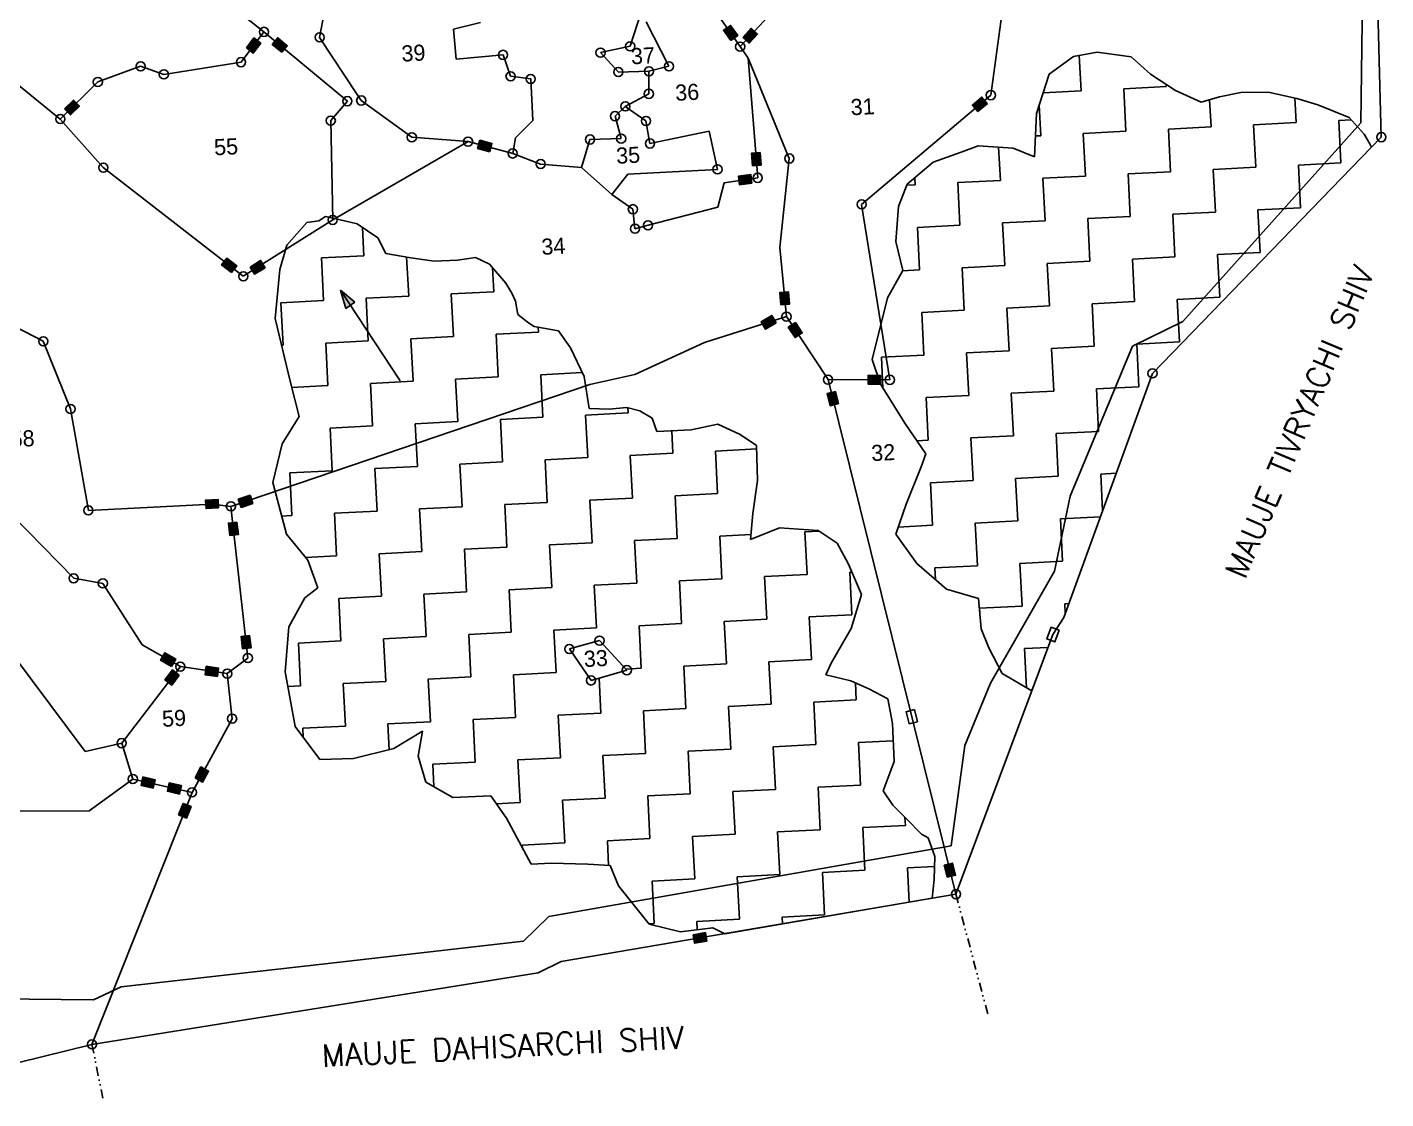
# Model space of a CAD drawing. Header units: metres. Extents: x 262590 to 264331, y 2166867 to 2168939.
# Drawn here: x 263279 to 264031, y 2166867 to 2167460 of the extents above; entities that cross this region are included whole.
import ezdxf

# ---------------------------------------------------------------- set-up
doc = ezdxf.new("R2010")
doc.units = ezdxf.units.M
doc.linetypes.add('DIVIDE', pattern=[1.25, 0.5, -0.25, 0, -0.25, 0, -0.25])
for name, color, linetype in [('POLY_HATCH', 12, 'Continuous'), ('POLY_PARCEL', 6, 'Continuous'), ('SYM_STONE', 1, 'Continuous'), ('TEXT_MAPOUT', 7, 'Continuous'), ('TEXT_PARCEL', 7, 'Continuous'), ('V_BOUND_LINE', 7, 'Continuous'), ('V_DIVIDE_LINE', 7, 'DIVIDE'), ('VILLAGE BOUNDRY', 1, 'Continuous')]:
    doc.layers.add(name, color=color, linetype=linetype)
doc.styles.get("Standard").update_dxf_attribs({"font": 'simplex.shx'})
doc.styles.add('TEXT_MAP', font='', dxfattribs={"height": 1.8})
doc.styles.get('TEXT_MAP').set_extended_font_data('Kruti Dev 050')

msp = doc.modelspace()

# ---------------------------------------------------------------- hatches: boundary and pattern name
h = msp.add_hatch(color=256)
h.paths.add_polyline_path([(263457.62, 2167305.92), (263460.16, 2167307.6), (263452.12, 2167314.24)])
h.paths.add_polyline_path([(263452.12, 2167314.24), (263455.07, 2167304.24), (263457.62, 2167305.92)])
at = {"layer": 'SYM_STONE'}
for points in [[(263668.07, 2167460.89), (263664.16, 2167458.16), (263668.11, 2167452.5), (263672.02, 2167455.23)], [(263682.99, 2167456.07), (263679.48, 2167459.31), (263674.81, 2167454.24), (263678.31, 2167451)], [(263408.04, 2167451.03), (263404.24, 2167453.92), (263400.07, 2167448.42), (263403.87, 2167445.54)], [(263417.42, 2167454.06), (263414.37, 2167450.39), (263419.68, 2167445.98), (263422.72, 2167449.65)], [(263801.92, 2167416.78), (263805, 2167413.14), (263810.27, 2167417.59), (263807.19, 2167421.23)], [(263307.63, 2167416.14), (263304.28, 2167419.53), (263299.38, 2167414.68), (263302.73, 2167411.29)], [(263529.27, 2167397.28), (263528.05, 2167392.67), (263534.72, 2167390.9), (263535.94, 2167395.52)], [(263684.38, 2167390.46), (263679.62, 2167390.09), (263680.16, 2167383.22), (263684.92, 2167383.59)], [(263672.37, 2167377.33), (263673.08, 2167372.61), (263679.9, 2167373.63), (263679.19, 2167378.34)], [(263389.24, 2167332.06), (263386.31, 2167328.29), (263391.76, 2167324.06), (263394.69, 2167327.83)], [(263410.44, 2167326.75), (263407.89, 2167330.79), (263402.06, 2167327.11), (263404.61, 2167323.08)], [(263700.03, 2167313.46), (263695.29, 2167312.99), (263695.96, 2167306.13), (263700.71, 2167306.59)], [(263684.93, 2167296.76), (263687.39, 2167292.68), (263693.3, 2167296.24), (263690.84, 2167300.32)], [(263703.78, 2167288.03), (263707.77, 2167290.66), (263703.97, 2167296.41), (263699.99, 2167293.79)], [(263744.13, 2167267.07), (263744.12, 2167262.3), (263751.01, 2167262.27), (263751.03, 2167267.04)], [(263723.1, 2167250.34), (263727.73, 2167251.49), (263726.07, 2167258.18), (263721.44, 2167257.03)], [(263377.51, 2167198.11), (263377.76, 2167193.35), (263384.64, 2167193.7), (263384.4, 2167198.46)], [(263403.62, 2167196.21), (263402.09, 2167200.73), (263395.56, 2167198.51), (263397.1, 2167194)], [(263390.88, 2167178.49), (263395.62, 2167179.02), (263394.85, 2167185.87), (263390.11, 2167185.34)], [(263401.87, 2167123.05), (263397.13, 2167122.52), (263397.9, 2167115.67), (263402.64, 2167116.2)], [(263354.96, 2167113.52), (263352.59, 2167109.39), (263358.57, 2167105.96), (263360.95, 2167110.09)], [(263354.92, 2167098.55), (263358.71, 2167095.65), (263362.9, 2167101.12), (263359.12, 2167104.02)], [(263377.88, 2167106.13), (263377.17, 2167101.42), (263383.99, 2167100.4), (263384.69, 2167105.11)], [(263348.48, 2167038.64), (263349.53, 2167043.29), (263342.8, 2167044.81), (263341.75, 2167040.15)], [(263379.12, 2167048.03), (263374.92, 2167050.31), (263371.63, 2167044.25), (263375.83, 2167041.98)], [(263357.39, 2167041.52), (263356.34, 2167036.87), (263363.07, 2167035.35), (263364.11, 2167040.01)], [(263369.46, 2167028.43), (263365.03, 2167030.19), (263362.48, 2167023.78), (263366.91, 2167022.02)], [(263790.97, 2166997.09), (263786.34, 2166995.94), (263788.01, 2166989.24), (263792.63, 2166990.39)], [(263654.94, 2166953.92), (263654.14, 2166958.63), (263647.34, 2166957.47), (263648.14, 2166952.76)]]:
    msp.add_hatch(color=256, dxfattribs=at).paths.add_polyline_path(points)

# ---------------------------------------------------------------- linework, layer by layer
for points in [[(263452.12, 2167314.24), (263485.22, 2167264.08)], [(263452.12, 2167314.24), (263460.16, 2167307.6)], [(263452.12, 2167314.24), (263455.07, 2167304.24)], [(263460.16, 2167307.6), (263455.07, 2167304.24)]]:
    msp.add_lwpolyline(points)
at = {"layer": 'POLY_HATCH'}
for p, q in [((263857.81, 2167443.68), (263844.44, 2167433.95)), ((263870.96, 2167446.16), (263857.81, 2167443.68)), ((263889.8, 2167443.51), (263870.96, 2167446.16)), ((263900.55, 2167433.82), (263889.8, 2167443.51)), ((263844.44, 2167433.95), (263837.41, 2167412.2)), ((263914.28, 2167424.88), (263900.55, 2167433.82)), ((263928.49, 2167418.38), (263914.28, 2167424.88)), ((263938.6, 2167421.31), (263928.49, 2167418.38)), ((263950.54, 2167423.73), (263938.6, 2167421.31)), ((263965.62, 2167423.9), (263950.54, 2167423.73)), ((263981.48, 2167420.49), (263965.62, 2167423.9)), ((263993.13, 2167416.87), (263981.48, 2167420.49)), ((264010.38, 2167409.92), (263993.13, 2167416.87)), ((263837.41, 2167412.2), (263836.23, 2167388.04)), ((264018.69, 2167400.71), (264010.38, 2167409.92)), ((264021.8, 2167395.31), (264018.69, 2167400.71)), ((263795.67, 2167390.78), (263780.27, 2167385.17)), ((263805.14, 2167394.28), (263795.67, 2167390.78)), ((263824.52, 2167392.86), (263805.14, 2167394.28)), ((263836.23, 2167388.04), (263824.52, 2167392.86)), ((263901.6, 2167268.21), (264022.86, 2167393.47)), ((264022.86, 2167393.47), (264021.8, 2167395.31)), ((263780.27, 2167385.17), (263765.81, 2167372.98)), ((263765.81, 2167372.98), (263761.01, 2167360.68)), ((263761.01, 2167360.68), (263759.59, 2167341.33)), ((263433.47, 2167351.84), (263440.07, 2167352.63)), ((263440.07, 2167352.63), (263443.92, 2167355.03)), ((263443.92, 2167355.03), (263448.07, 2167354.09)), ((263448.07, 2167354.09), (263461.38, 2167351.07)), ((263422.4, 2167339.13), (263433.47, 2167351.84)), ((263461.38, 2167351.07), (263472.84, 2167343.26)), ((263418.66, 2167325.68), (263422.4, 2167339.13)), ((263472.84, 2167343.26), (263477.26, 2167334.65)), ((263759.59, 2167341.33), (263763.43, 2167325.25)), ((263477.26, 2167334.65), (263491.1, 2167332.27)), ((263491.1, 2167332.27), (263504.03, 2167330.28)), ((263504.03, 2167330.28), (263516.83, 2167330.94)), ((263516.83, 2167330.94), (263526.93, 2167332.34)), ((263526.93, 2167332.34), (263534.63, 2167328.76)), ((263416.07, 2167298.6), (263418.66, 2167325.68)), ((263534.63, 2167328.76), (263543.58, 2167318.17)), ((263763.43, 2167325.25), (263754.86, 2167310.05)), ((263543.58, 2167318.17), (263546.96, 2167312.6)), ((263546.96, 2167312.6), (263548.95, 2167308.28)), ((263548.95, 2167308.28), (263550.22, 2167300.84)), ((263754.86, 2167310.05), (263746.35, 2167275.87)), ((263550.22, 2167300.84), (263556.21, 2167296.28)), ((263424.27, 2167263.89), (263416.07, 2167298.6)), ((263556.21, 2167296.28), (263559.41, 2167294.24)), ((263559.41, 2167294.24), (263572.8, 2167291.83)), ((263572.8, 2167291.83), (263579.48, 2167282.46)), ((263579.48, 2167282.46), (263586.93, 2167266.49)), ((263746.35, 2167275.87), (263751.01, 2167262.27)), ((263429.25, 2167244.27), (263424.27, 2167263.89)), ((263586.93, 2167266.49), (263589.83, 2167248.75)), ((263751.01, 2167262.27), (263751.4, 2167261.66)), ((263852.57, 2167133.01), (263901.6, 2167268.21)), ((263751.4, 2167261.66), (263764.45, 2167240.65)), ((263589.83, 2167248.75), (263600.91, 2167248.43)), ((263600.91, 2167248.43), (263610.59, 2167249.37)), ((263610.59, 2167249.37), (263617.76, 2167247.53)), ((263617.76, 2167247.53), (263624.61, 2167243.46)), ((263419.85, 2167229.2), (263429.25, 2167244.27)), ((263624.61, 2167243.46), (263626.16, 2167239.12)), ((263646.17, 2167237.06), (263661.06, 2167240.03)), ((263661.06, 2167240.03), (263673.29, 2167234.47)), ((263764.45, 2167240.65), (263776.18, 2167223.77)), ((263626.16, 2167239.12), (263627.2, 2167236.08)), ((263627.2, 2167236.08), (263646.17, 2167237.06)), ((263673.29, 2167234.47), (263682.45, 2167228.31)), ((263414.76, 2167207.74), (263419.85, 2167229.2)), ((263682.45, 2167228.31), (263683.01, 2167208.9)), ((263776.18, 2167223.77), (263773.54, 2167216.41)), ((263773.54, 2167216.41), (263765.24, 2167195.8)), ((263422.2, 2167179.18), (263414.76, 2167207.74)), ((263683.01, 2167208.9), (263680.4, 2167190.65)), ((263765.24, 2167195.8), (263759.46, 2167179.23)), ((263680.4, 2167190.65), (263679.15, 2167176.23)), ((263433.99, 2167164.76), (263422.2, 2167179.18)), ((263679.15, 2167176.23), (263695.18, 2167182.8)), ((263695.18, 2167182.8), (263716.5, 2167181.24)), ((263716.5, 2167181.24), (263727.03, 2167174.27)), ((263759.46, 2167179.23), (263771.15, 2167162.96)), ((263727.03, 2167174.27), (263733.38, 2167162.66)), ((263439.64, 2167149.59), (263433.99, 2167164.76)), ((263733.38, 2167162.66), (263740.43, 2167145.79)), ((263771.15, 2167162.96), (263787.57, 2167148.74)), ((263432.41, 2167143.92), (263439.64, 2167149.59)), ((263423.49, 2167127.99), (263432.41, 2167143.92)), ((263740.43, 2167145.79), (263734.77, 2167126.95)), ((263787.57, 2167148.74), (263805.33, 2167143.62)), ((263805.33, 2167143.62), (263806.79, 2167126.82)), ((263421.46, 2167102.93), (263423.49, 2167127.99)), ((263734.77, 2167126.95), (263723.8, 2167107.83)), ((263806.79, 2167126.82), (263810.96, 2167116.19)), ((263846.46, 2167123.64), (263852.57, 2167133.01)), ((263595.5, 2167120.3), (263578.83, 2167115.66)), ((263610.62, 2167103.9), (263595.5, 2167120.3)), ((263834.8, 2167092.41), (263846.46, 2167123.64)), ((263578.83, 2167115.66), (263590.8, 2167098.23)), ((263810.96, 2167116.19), (263818.31, 2167102.11)), ((263590.8, 2167098.23), (263610.62, 2167103.9)), ((263723.8, 2167107.83), (263720.82, 2167101.27)), ((263426.99, 2167072.73), (263421.46, 2167102.93)), ((263720.82, 2167101.27), (263734.7, 2167098)), ((263734.7, 2167098), (263744.66, 2167093.66)), ((263818.31, 2167102.11), (263834.8, 2167092.41)), ((263744.66, 2167093.66), (263755.12, 2167088.01)), ((263755.12, 2167088.01), (263757.59, 2167074.44)), ((263757.59, 2167074.44), (263758.67, 2167053.28)), ((263440.76, 2167054.43), (263426.99, 2167072.73)), ((263497.46, 2167070.15), (263481.59, 2167060.5)), ((263495.07, 2167056.34), (263497.46, 2167070.15)), ((263481.59, 2167060.5), (263459.31, 2167054.94)), ((263459.31, 2167054.94), (263440.76, 2167054.43)), ((263499.35, 2167041.97), (263495.07, 2167056.34)), ((263758.67, 2167053.28), (263752.43, 2167037.06)), ((263514.38, 2167033.47), (263499.35, 2167041.97)), ((263752.43, 2167037.06), (263757.92, 2167029.17)), ((263535.35, 2167034.32), (263514.38, 2167033.47)), ((263543.95, 2167021.95), (263535.35, 2167034.32)), ((263757.92, 2167029.17), (263765.38, 2167021.6)), ((263557.64, 2166996.58), (263543.95, 2167021.95)), ((263765.38, 2167021.6), (263773.78, 2167013.19)), ((263773.78, 2167013.19), (263777.42, 2167011.17)), ((263777.42, 2167011.17), (263781.05, 2167000.75)), ((263781.05, 2167000.75), (263780.82, 2166987.93)), ((263568.67, 2166997.15), (263557.64, 2166996.58)), ((263589.06, 2166996.43), (263568.67, 2166997.15)), ((263601.48, 2166995.74), (263589.06, 2166996.43)), ((263606.04, 2166984.49), (263601.48, 2166995.74)), ((263623.05, 2166963.27), (263606.04, 2166984.49)), ((263780.82, 2166987.93), (263779.59, 2166977.62)), ((263664.8, 2166958.03), (263779.59, 2166977.62)), ((263640.3, 2166959.07), (263623.05, 2166963.27)), ((263658.32, 2166961.32), (263640.3, 2166959.07)), ((263664.8, 2166958.03), (263658.32, 2166961.32))]:
    msp.add_line(p, q, dxfattribs=at)
at = {"layer": 'POLY_HATCH', "linetype": 'Continuous'}
for p, q in [((263862.08, 2167424.6), (263861.07, 2167444.29)), ((263909.21, 2167427.02), (263909.15, 2167428.22)), ((263841.06, 2167423.52), (263862.08, 2167424.6)), ((263885.65, 2167425.81), (263909.21, 2167427.02)), ((263886.85, 2167402.25), (263885.65, 2167425.81)), ((263933.98, 2167404.66), (263933.21, 2167419.75)), ((263981.11, 2167407.08), (263980.41, 2167420.72)), ((263839.72, 2167399.83), (263838.86, 2167416.7)), ((263957.55, 2167405.87), (263981.11, 2167407.08)), ((263958.76, 2167382.31), (263957.55, 2167405.87)), ((264004.68, 2167408.29), (264011.54, 2167408.64)), ((264005.88, 2167384.72), (264004.68, 2167408.29)), ((263836.8, 2167399.68), (263839.72, 2167399.83)), ((263863.29, 2167401.04), (263886.85, 2167402.25)), ((263864.5, 2167377.47), (263863.29, 2167401.04)), ((263910.42, 2167403.45), (263933.98, 2167404.66)), ((263911.63, 2167379.89), (263910.42, 2167403.45)), ((263817.37, 2167375.06), (263816.43, 2167393.45)), ((263935.19, 2167381.1), (263958.76, 2167382.31)), ((263982.32, 2167383.52), (264005.88, 2167384.72)), ((263983.53, 2167359.95), (263982.32, 2167383.52)), ((263770.24, 2167372.64), (263770.04, 2167376.55)), ((263793.8, 2167373.85), (263817.37, 2167375.06)), ((263840.93, 2167376.26), (263864.5, 2167377.47)), ((263842.14, 2167352.7), (263840.93, 2167376.26)), ((263888.06, 2167378.68), (263911.63, 2167379.89)), ((263889.27, 2167355.12), (263888.06, 2167378.68)), ((263936.4, 2167357.53), (263935.19, 2167381.1)), ((263765.58, 2167372.4), (263770.24, 2167372.64)), ((263795.01, 2167350.28), (263793.8, 2167373.85)), ((263959.96, 2167358.74), (263983.53, 2167359.95)), ((263818.58, 2167351.49), (263842.14, 2167352.7)), ((263865.71, 2167353.91), (263889.27, 2167355.12)), ((263866.91, 2167330.34), (263865.71, 2167353.91)), ((263912.84, 2167356.33), (263936.4, 2167357.53)), ((263914.04, 2167332.76), (263912.84, 2167356.33)), ((263961.17, 2167335.18), (263959.96, 2167358.74)), ((263465.11, 2167333.37), (263464.31, 2167349.07)), ((263771.45, 2167349.07), (263795.01, 2167350.28)), ((263772.66, 2167325.51), (263771.45, 2167349.07)), ((263819.79, 2167327.93), (263818.58, 2167351.49)), ((263441.55, 2167332.16), (263465.11, 2167333.37)), ((263442.76, 2167308.59), (263441.55, 2167332.16)), ((263489.88, 2167311.01), (263488.77, 2167332.67)), ((263843.35, 2167329.14), (263866.91, 2167330.34)), ((263890.48, 2167331.55), (263914.04, 2167332.76)), ((263891.69, 2167307.99), (263890.48, 2167331.55)), ((263937.61, 2167333.97), (263961.17, 2167335.18)), ((263938.82, 2167310.41), (263937.61, 2167333.97)), ((263537.01, 2167313.43), (263536.33, 2167326.75)), ((263763.3, 2167325.03), (263772.66, 2167325.51)), ((263796.22, 2167326.72), (263819.79, 2167327.93)), ((263797.43, 2167303.15), (263796.22, 2167326.72)), ((263844.56, 2167305.57), (263843.35, 2167329.14)), ((263419.19, 2167307.38), (263442.76, 2167308.59)), ((263420.4, 2167283.82), (263419.19, 2167307.38)), ((263466.32, 2167309.8), (263489.88, 2167311.01)), ((263467.53, 2167286.24), (263466.32, 2167309.8)), ((263513.45, 2167312.22), (263537.01, 2167313.43)), ((263514.66, 2167288.65), (263513.45, 2167312.22)), ((263868.12, 2167306.78), (263891.69, 2167307.99)), ((263915.25, 2167309.2), (263938.82, 2167310.41)), ((263916.46, 2167285.63), (263915.25, 2167309.2)), ((263773.87, 2167301.95), (263797.43, 2167303.15)), ((263775.07, 2167278.38), (263773.87, 2167301.95)), ((263820.99, 2167304.36), (263844.56, 2167305.57)), ((263822.2, 2167280.8), (263820.99, 2167304.36)), ((263869.33, 2167283.22), (263868.12, 2167306.78)), ((263561.79, 2167291.07), (263561.64, 2167293.84)), ((263443.96, 2167285.03), (263467.53, 2167286.24)), ((263445.17, 2167261.46), (263443.96, 2167285.03)), ((263491.09, 2167287.44), (263514.66, 2167288.65)), ((263492.3, 2167263.88), (263491.09, 2167287.44)), ((263538.22, 2167289.86), (263561.79, 2167291.07)), ((263539.43, 2167266.3), (263538.22, 2167289.86)), ((263892.9, 2167284.42), (263916.46, 2167285.63)), ((263894.1, 2167260.86), (263892.9, 2167284.42)), ((263419.57, 2167283.78), (263420.4, 2167283.82)), ((263751.51, 2167277.17), (263775.07, 2167278.38)), ((263752.39, 2167260.06), (263751.51, 2167277.17)), ((263798.64, 2167279.59), (263822.2, 2167280.8)), ((263799.85, 2167256.03), (263798.64, 2167279.59)), ((263845.77, 2167282.01), (263869.33, 2167283.22)), ((263846.98, 2167258.44), (263845.77, 2167282.01)), ((263468.74, 2167262.67), (263492.3, 2167263.88)), ((263469.95, 2167239.11), (263468.74, 2167262.67)), ((263515.87, 2167265.09), (263539.43, 2167266.3)), ((263517.07, 2167241.52), (263515.87, 2167265.09)), ((263562.99, 2167267.51), (263585.91, 2167268.68)), ((263564.2, 2167243.94), (263562.99, 2167267.51)), ((263425.14, 2167260.44), (263445.17, 2167261.46)), ((263776.28, 2167254.82), (263799.85, 2167256.03)), ((263777.49, 2167231.25), (263776.28, 2167254.82)), ((263823.41, 2167257.23), (263846.98, 2167258.44)), ((263824.62, 2167233.67), (263823.41, 2167257.23)), ((263870.54, 2167259.65), (263894.1, 2167260.86)), ((263871.75, 2167236.09), (263870.54, 2167259.65)), ((263611.33, 2167246.36), (263611.18, 2167249.22)), ((263493.51, 2167240.32), (263517.07, 2167241.52)), ((263494.72, 2167216.75), (263493.51, 2167240.32)), ((263540.64, 2167242.73), (263564.2, 2167243.94)), ((263541.85, 2167219.17), (263540.64, 2167242.73)), ((263587.77, 2167245.15), (263611.33, 2167246.36)), ((263588.98, 2167221.59), (263587.77, 2167245.15)), ((263446.38, 2167237.9), (263469.95, 2167239.11)), ((263447.59, 2167214.33), (263446.38, 2167237.9)), ((263636.1, 2167224), (263635.46, 2167236.51)), ((263801.06, 2167232.46), (263824.62, 2167233.67)), ((263802.26, 2167208.9), (263801.06, 2167232.46)), ((263848.18, 2167234.88), (263871.75, 2167236.09)), ((263849.39, 2167211.31), (263848.18, 2167234.88)), ((263659.67, 2167225.21), (263682.51, 2167226.38)), ((263660.88, 2167201.65), (263659.67, 2167225.21)), ((263771.2, 2167230.93), (263777.49, 2167231.25)), ((263471.15, 2167215.54), (263494.72, 2167216.75)), ((263518.28, 2167217.96), (263541.85, 2167219.17)), ((263519.49, 2167194.4), (263518.28, 2167217.96)), ((263565.41, 2167220.38), (263588.98, 2167221.59)), ((263566.62, 2167196.81), (263565.41, 2167220.38)), ((263612.54, 2167222.79), (263636.1, 2167224)), ((263613.75, 2167199.23), (263612.54, 2167222.79)), ((263424.02, 2167213.13), (263447.59, 2167214.33)), ((263425.23, 2167189.56), (263424.02, 2167213.13)), ((263472.36, 2167191.98), (263471.15, 2167215.54)), ((263825.83, 2167210.11), (263849.39, 2167211.31)), ((263827.04, 2167186.54), (263825.83, 2167210.11)), ((263872.96, 2167212.52), (263881.56, 2167212.96)), ((263874, 2167192.11), (263872.96, 2167212.52)), ((263778.7, 2167207.69), (263802.26, 2167208.9)), ((263779.91, 2167184.12), (263778.7, 2167207.69)), ((263495.93, 2167193.19), (263519.49, 2167194.4)), ((263543.06, 2167195.6), (263566.62, 2167196.81)), ((263544.26, 2167172.04), (263543.06, 2167195.6)), ((263590.18, 2167198.02), (263613.75, 2167199.23)), ((263591.39, 2167174.46), (263590.18, 2167198.02)), ((263637.31, 2167200.44), (263660.88, 2167201.65)), ((263638.52, 2167176.87), (263637.31, 2167200.44)), ((263419.57, 2167189.27), (263425.23, 2167189.56)), ((263448.8, 2167190.77), (263472.36, 2167191.98)), ((263450.01, 2167167.21), (263448.8, 2167190.77)), ((263497.13, 2167169.62), (263495.93, 2167193.19)), ((263850.6, 2167187.75), (263872.83, 2167188.89)), ((263851.81, 2167164.18), (263850.6, 2167187.75)), ((263709.21, 2167180.5), (263717.01, 2167180.9)), ((263710.42, 2167156.93), (263709.21, 2167180.5)), ((263760.82, 2167183.15), (263779.91, 2167184.12)), ((263803.47, 2167185.33), (263827.04, 2167186.54)), ((263804.68, 2167161.77), (263803.47, 2167185.33)), ((263520.7, 2167170.83), (263544.26, 2167172.04)), ((263567.83, 2167173.25), (263591.39, 2167174.46)), ((263569.04, 2167149.68), (263567.83, 2167173.25)), ((263614.96, 2167175.67), (263638.52, 2167176.87)), ((263616.17, 2167152.1), (263614.96, 2167175.67)), ((263662.09, 2167178.08), (263679.39, 2167178.97)), ((263663.29, 2167154.52), (263662.09, 2167178.08)), ((263432.72, 2167166.32), (263450.01, 2167167.21)), ((263473.57, 2167168.41), (263497.13, 2167169.62)), ((263474.78, 2167144.85), (263473.57, 2167168.41)), ((263521.91, 2167147.27), (263520.7, 2167170.83)), ((263828.24, 2167162.98), (263851.81, 2167164.18)), ((263686.86, 2167155.73), (263710.42, 2167156.93)), ((263733.99, 2167158.14), (263735.24, 2167158.21)), ((263735.2, 2167134.58), (263733.99, 2167158.14)), ((263781.12, 2167160.56), (263804.68, 2167161.77)), ((263781.45, 2167154.03), (263781.12, 2167160.56)), ((263829.45, 2167139.41), (263828.24, 2167162.98)), ((263545.47, 2167148.48), (263569.04, 2167149.68)), ((263592.6, 2167150.89), (263616.17, 2167152.1)), ((263593.81, 2167127.33), (263592.6, 2167150.89)), ((263639.73, 2167153.31), (263663.29, 2167154.52)), ((263640.94, 2167129.74), (263639.73, 2167153.31)), ((263688.07, 2167132.16), (263686.86, 2167155.73)), ((263451.21, 2167143.64), (263474.78, 2167144.85)), ((263452.42, 2167120.08), (263451.21, 2167143.64)), ((263498.34, 2167146.06), (263521.91, 2167147.27)), ((263499.55, 2167122.49), (263498.34, 2167146.06)), ((263546.68, 2167124.91), (263545.47, 2167148.48)), ((263711.63, 2167133.37), (263735.2, 2167134.58)), ((263805.89, 2167138.2), (263829.45, 2167139.41)), ((263806.02, 2167135.66), (263805.89, 2167138.2)), ((263853.02, 2167140.62), (263855.38, 2167140.74)), ((263853.3, 2167135.03), (263853.02, 2167140.62)), ((263570.24, 2167126.12), (263593.81, 2167127.33)), ((263617.37, 2167128.54), (263640.94, 2167129.74)), ((263618.58, 2167104.97), (263617.37, 2167128.54)), ((263664.5, 2167130.95), (263688.07, 2167132.16)), ((263665.71, 2167107.39), (263664.5, 2167130.95)), ((263712.84, 2167109.81), (263711.63, 2167133.37)), ((263428.86, 2167118.87), (263452.42, 2167120.08)), ((263475.99, 2167121.29), (263499.55, 2167122.49)), ((263477.2, 2167097.72), (263475.99, 2167121.29)), ((263523.12, 2167123.7), (263546.68, 2167124.91)), ((263524.32, 2167100.14), (263523.12, 2167123.7)), ((263571.45, 2167102.56), (263570.24, 2167126.12)), ((263430.07, 2167095.3), (263428.86, 2167118.87)), ((263830.66, 2167115.85), (263843.8, 2167116.52)), ((263831.77, 2167094.19), (263830.66, 2167115.85)), ((263610.04, 2167104.53), (263618.58, 2167104.97)), ((263642.15, 2167106.18), (263665.71, 2167107.39)), ((263643.35, 2167082.62), (263642.15, 2167106.18)), ((263689.28, 2167108.6), (263712.84, 2167109.81)), ((263690.48, 2167085.03), (263689.28, 2167108.6)), ((263453.63, 2167096.51), (263477.2, 2167097.72)), ((263454.84, 2167072.95), (263453.63, 2167096.51)), ((263500.76, 2167098.93), (263524.32, 2167100.14)), ((263501.97, 2167075.37), (263500.76, 2167098.93)), ((263547.89, 2167101.35), (263571.45, 2167102.56)), ((263549.1, 2167077.78), (263547.89, 2167101.35)), ((263596.23, 2167080.2), (263595.24, 2167099.5)), ((263737.61, 2167087.45), (263737.13, 2167096.95)), ((263422.92, 2167094.94), (263430.07, 2167095.3)), ((263619.79, 2167081.41), (263643.35, 2167082.62)), ((263621, 2167057.84), (263619.79, 2167081.41)), ((263666.92, 2167083.82), (263690.48, 2167085.03)), ((263668.13, 2167060.26), (263666.92, 2167083.82)), ((263714.05, 2167086.24), (263737.61, 2167087.45)), ((263715.26, 2167062.68), (263714.05, 2167086.24)), ((263478.4, 2167074.16), (263501.97, 2167075.37)), ((263479.14, 2167059.89), (263478.4, 2167074.16)), ((263525.53, 2167076.57), (263549.1, 2167077.78)), ((263526.74, 2167053.01), (263525.53, 2167076.57)), ((263572.66, 2167078.99), (263596.23, 2167080.2)), ((263573.87, 2167055.43), (263572.66, 2167078.99)), ((263431.28, 2167071.74), (263454.84, 2167072.95)), ((263431.53, 2167066.69), (263431.28, 2167071.74)), ((263644.56, 2167059.05), (263668.13, 2167060.26)), ((263645.77, 2167035.49), (263644.56, 2167059.05)), ((263691.69, 2167061.47), (263715.26, 2167062.68)), ((263692.9, 2167037.9), (263691.69, 2167061.47)), ((263738.82, 2167063.89), (263758.08, 2167064.87)), ((263740.03, 2167040.32), (263738.82, 2167063.89)), ((263503.18, 2167051.8), (263526.74, 2167053.01)), ((263503.81, 2167039.45), (263503.18, 2167051.8)), ((263550.31, 2167054.22), (263573.87, 2167055.43)), ((263551.51, 2167030.65), (263550.31, 2167054.22)), ((263597.43, 2167056.63), (263621, 2167057.84)), ((263598.64, 2167033.07), (263597.43, 2167056.63)), ((263669.34, 2167036.7), (263692.9, 2167037.9)), ((263670.54, 2167013.13), (263669.34, 2167036.7)), ((263716.46, 2167039.11), (263740.03, 2167040.32)), ((263717.67, 2167015.55), (263716.46, 2167039.11)), ((263538.37, 2167029.98), (263551.51, 2167030.65)), ((263575.08, 2167031.86), (263598.64, 2167033.07)), ((263576.29, 2167008.3), (263575.08, 2167031.86)), ((263622.21, 2167034.28), (263645.77, 2167035.49)), ((263623.42, 2167010.71), (263622.21, 2167034.28)), ((263764.8, 2167017.96), (263764.57, 2167022.42)), ((263694.11, 2167014.34), (263717.67, 2167015.55)), ((263695.32, 2166990.78), (263694.11, 2167014.34)), ((263741.24, 2167016.76), (263764.8, 2167017.96)), ((263742.45, 2166993.19), (263741.24, 2167016.76)), ((263552.72, 2167007.09), (263576.29, 2167008.3)), ((263552.8, 2167005.55), (263552.72, 2167007.09)), ((263599.85, 2167009.51), (263623.42, 2167010.71)), ((263600.55, 2166995.79), (263599.85, 2167009.51)), ((263646.98, 2167011.92), (263670.54, 2167013.13)), ((263648.19, 2166988.36), (263646.98, 2167011.92)), ((263718.88, 2166991.98), (263742.45, 2166993.19)), ((263720.09, 2166968.42), (263718.88, 2166991.98)), ((263766.01, 2166994.4), (263780.95, 2166995.17)), ((263766.98, 2166975.47), (263766.01, 2166994.4)), ((263624.62, 2166987.15), (263648.19, 2166988.36)), ((263625.83, 2166963.59), (263624.62, 2166987.15)), ((263671.75, 2166989.57), (263695.32, 2166990.78)), ((263672.96, 2166966), (263671.75, 2166989.57)), ((263622.92, 2166963.44), (263625.83, 2166963.59)), ((263649.4, 2166964.79), (263672.96, 2166966)), ((263649.63, 2166960.24), (263649.4, 2166964.79)), ((263696.53, 2166967.21), (263720.09, 2166968.42)), ((263696.72, 2166963.48), (263696.53, 2166967.21))]:
    msp.add_line(p, q, dxfattribs=at)
at = {"layer": 'POLY_PARCEL'}
for p, q in [((263372.64, 2167486.63), (263409.79, 2167457.29)), ((263673.36, 2167449.15), (263647.93, 2167485.58)), ((263444.2, 2167473.35), (263440.59, 2167454.24)), ((263812.09, 2167422.25), (263819.33, 2167475.15)), ((263612.47, 2167449.32), (263618.52, 2167468.24)), ((263673.36, 2167449.15), (263688.96, 2167466.08)), ((263529.64, 2167462.53), (263514.72, 2167458.74)), ((263514.72, 2167458.74), (263516.08, 2167442.21)), ((263621.26, 2167462.92), (263633.95, 2167438.24)), ((263397.08, 2167440.54), (263409.79, 2167457.29)), ((263409.79, 2167457.29), (263455.97, 2167418.95)), ((263440.59, 2167454.24), (263461.46, 2167422.57)), ((263297.07, 2167409.04), (263255.7, 2167442.58)), ((263516.08, 2167442.21), (263542.14, 2167444.56)), ((263542.14, 2167444.56), (263546.28, 2167432.7)), ((263596.06, 2167445.8), (263612.47, 2167449.32)), ((263605.97, 2167435.05), (263596.06, 2167445.8)), ((263677.88, 2167442.67), (263673.36, 2167449.15)), ((263677.88, 2167442.67), (263700.54, 2167387.2)), ((263683.08, 2167376.51), (263677.88, 2167442.67)), ((263317.84, 2167429.6), (263341.51, 2167438.26)), ((263341.51, 2167438.26), (263354.37, 2167433.76)), ((263354.37, 2167433.76), (263397.08, 2167440.54)), ((263622.89, 2167435.49), (263605.97, 2167435.05)), ((263622.8, 2167423.01), (263622.89, 2167435.49)), ((263633.95, 2167438.24), (263622.89, 2167435.49)), ((263297.07, 2167409.04), (263317.84, 2167429.6)), ((263546.28, 2167432.7), (263557.43, 2167431.26)), ((263557.43, 2167431.26), (263558.62, 2167408.18)), ((263461.46, 2167422.57), (263463.62, 2167419.3)), ((263609.76, 2167416.05), (263622.8, 2167423.01)), ((263740.56, 2167361.8), (263812.09, 2167422.25)), ((263455.97, 2167418.95), (263446.76, 2167408.16)), ((263463.62, 2167419.3), (263491.65, 2167398.94)), ((263604.13, 2167410.64), (263609.76, 2167416.05)), ((263609.76, 2167416.05), (263621.21, 2167407.97)), ((263320.84, 2167382.16), (263297.07, 2167409.04)), ((263446.76, 2167408.16), (263447.86, 2167353.17)), ((263558.62, 2167408.18), (263549.03, 2167398.63)), ((263607.52, 2167398.22), (263604.13, 2167410.64)), ((263621.21, 2167407.97), (263623.43, 2167395.49)), ((263491.65, 2167398.94), (263522.78, 2167396.53)), ((263549.03, 2167398.63), (263547.46, 2167390)), ((263585.49, 2167382.13), (263590.2, 2167397.72)), ((263590.2, 2167397.72), (263607.52, 2167398.22)), ((263623.43, 2167395.49), (263656.19, 2167402.29)), ((263656.19, 2167402.29), (263660.81, 2167381.18)), ((263522.78, 2167396.53), (263447.86, 2167353.17)), ((263547.46, 2167390), (263522.78, 2167396.53)), ((263547.46, 2167390), (263562.92, 2167384.12)), ((263398.36, 2167321.96), (263320.84, 2167382.16)), ((263562.92, 2167384.12), (263585.49, 2167382.13)), ((263700.54, 2167387.2), (263695.24, 2167337.9)), ((263602.41, 2167367.25), (263585.49, 2167382.13)), ((263611.1, 2167378.49), (263602.41, 2167367.25)), ((263660.81, 2167381.18), (263611.1, 2167378.49)), ((263664.52, 2167373.75), (263683.08, 2167376.51)), ((263602.41, 2167367.25), (263613.99, 2167359.11)), ((263660.99, 2167360.31), (263664.52, 2167373.75)), ((263622.37, 2167350.21), (263660.99, 2167360.31)), ((263756.2, 2167264.64), (263740.56, 2167361.8)), ((263447.86, 2167353.17), (263398.36, 2167321.96)), ((263613.99, 2167359.11), (263615.15, 2167348.32)), ((263615.15, 2167348.32), (263622.37, 2167350.21)), ((263695.24, 2167337.9), (263699, 2167299.63)), ((263258.17, 2167301.32), (263287.64, 2167285.98)), ((263653.57, 2167285.25), (263699, 2167299.63)), ((263699, 2167299.63), (263721.98, 2167264.76)), ((263287.64, 2167285.98), (263302.71, 2167248.56)), ((263615.13, 2167267.56), (263653.57, 2167285.25)), ((263391.48, 2167194.61), (263590.23, 2167262.09)), ((263590.23, 2167262.09), (263615.13, 2167267.56)), ((263721.98, 2167264.76), (263792.79, 2166979.88)), ((263721.98, 2167264.76), (263756.2, 2167264.64)), ((263302.71, 2167248.56), (263312.58, 2167192.39)), ((263304.47, 2167154.76), (263242.44, 2167218.18)), ((263310.77, 2167058.84), (263199.18, 2167208.25)), ((263312.58, 2167192.39), (263381.08, 2167195.91)), ((263381.08, 2167195.91), (263391.48, 2167194.61)), ((263400.86, 2167110.63), (263391.48, 2167194.61)), ((263320.58, 2167151.94), (263304.47, 2167154.76)), ((263342.39, 2167117.99), (263320.58, 2167151.94)), ((263595.5, 2167120.3), (263578.83, 2167115.66)), ((263610.62, 2167103.9), (263595.5, 2167120.3)), ((263363.53, 2167105.86), (263342.39, 2167117.99)), ((263578.83, 2167115.66), (263590.8, 2167098.23)), ((263331.05, 2167063.5), (263363.53, 2167105.86)), ((263363.53, 2167105.86), (263389.45, 2167101.99)), ((263389.45, 2167101.99), (263400.86, 2167110.63)), ((263590.8, 2167098.23), (263610.62, 2167103.9)), ((263392.15, 2167077.03), (263389.45, 2167101.99)), ((263370, 2167036.24), (263392.15, 2167077.03)), ((263331.05, 2167063.5), (263310.77, 2167058.84)), ((263337.2, 2167043.63), (263331.05, 2167063.5)), ((263313.07, 2167026.01), (263337.2, 2167043.63)), ((263370, 2167036.24), (263314.6, 2166896.71)), ((263337.2, 2167043.63), (263370, 2167036.24)), ((263270.71, 2167025.82), (263313.07, 2167026.01))]:
    msp.add_line(p, q, dxfattribs=at)
at = {"layer": 'SYM_STONE'}
for points in [[(263668.11, 2167452.5), (263664.16, 2167458.16), (263668.07, 2167460.89), (263672.02, 2167455.23)], [(263674.81, 2167454.24), (263679.48, 2167459.31), (263682.99, 2167456.07), (263678.31, 2167451)], [(263400.07, 2167448.42), (263404.24, 2167453.92), (263408.04, 2167451.03), (263403.87, 2167445.54)], [(263419.68, 2167445.98), (263414.37, 2167450.39), (263417.42, 2167454.06), (263422.72, 2167449.65)], [(263810.27, 2167417.59), (263805, 2167413.14), (263801.92, 2167416.78), (263807.19, 2167421.23)], [(263299.38, 2167414.68), (263304.28, 2167419.53), (263307.63, 2167416.14), (263302.73, 2167411.29)], [(263534.72, 2167390.9), (263528.05, 2167392.67), (263529.27, 2167397.28), (263535.94, 2167395.52)], [(263680.16, 2167383.22), (263679.62, 2167390.09), (263684.38, 2167390.46), (263684.92, 2167383.59)], [(263679.9, 2167373.63), (263673.08, 2167372.61), (263672.37, 2167377.33), (263679.19, 2167378.34)], [(263391.76, 2167324.06), (263386.31, 2167328.29), (263389.24, 2167332.06), (263394.69, 2167327.83)], [(263402.06, 2167327.11), (263407.89, 2167330.79), (263410.44, 2167326.75), (263404.61, 2167323.08)], [(263695.96, 2167306.13), (263695.29, 2167312.99), (263700.03, 2167313.46), (263700.71, 2167306.59)], [(263693.3, 2167296.24), (263687.39, 2167292.68), (263684.93, 2167296.76), (263690.84, 2167300.32)], [(263703.97, 2167296.41), (263707.77, 2167290.66), (263703.78, 2167288.03), (263699.99, 2167293.79)], [(263751.01, 2167262.27), (263744.12, 2167262.3), (263744.13, 2167267.07), (263751.03, 2167267.04)], [(263726.07, 2167258.18), (263727.73, 2167251.49), (263723.1, 2167250.34), (263721.44, 2167257.03)], [(263384.64, 2167193.7), (263377.76, 2167193.35), (263377.51, 2167198.11), (263384.4, 2167198.46)], [(263395.56, 2167198.51), (263402.09, 2167200.73), (263403.62, 2167196.21), (263397.1, 2167194)], [(263394.85, 2167185.87), (263395.62, 2167179.02), (263390.88, 2167178.49), (263390.11, 2167185.34)], [(263849.9, 2167126.03), (263847.49, 2167119.57), (263843.02, 2167121.24), (263845.43, 2167127.7)], [(263397.9, 2167115.67), (263397.13, 2167122.52), (263401.87, 2167123.05), (263402.64, 2167116.2)], [(263358.57, 2167105.96), (263352.59, 2167109.39), (263354.96, 2167113.52), (263360.95, 2167110.09)], [(263362.9, 2167101.12), (263358.71, 2167095.65), (263354.92, 2167098.55), (263359.12, 2167104.02)], [(263383.99, 2167100.4), (263377.17, 2167101.42), (263377.88, 2167106.13), (263384.69, 2167105.11)], [(263769.84, 2167082.08), (263771.51, 2167075.38), (263766.88, 2167074.23), (263765.22, 2167080.93)], [(263342.8, 2167044.81), (263349.53, 2167043.29), (263348.48, 2167038.64), (263341.75, 2167040.15)], [(263371.63, 2167044.25), (263374.92, 2167050.31), (263379.12, 2167048.03), (263375.83, 2167041.98)], [(263363.07, 2167035.35), (263356.34, 2167036.87), (263357.39, 2167041.52), (263364.11, 2167040.01)], [(263362.48, 2167023.78), (263365.03, 2167030.19), (263369.46, 2167028.43), (263366.91, 2167022.02)], [(263788.01, 2166989.24), (263786.34, 2166995.94), (263790.97, 2166997.09), (263792.63, 2166990.39)], [(263647.34, 2166957.47), (263654.14, 2166958.63), (263654.94, 2166953.92), (263648.14, 2166952.76)]]:
    msp.add_lwpolyline(points, close=True, dxfattribs=at)
for centre in [(263409.79, 2167457.29), (263440.59, 2167454.24), (263612.47, 2167449.32), (263673.36, 2167449.15), (263397.08, 2167440.54), (263542.14, 2167444.56), (263596.06, 2167445.8), (263341.51, 2167438.26), (263354.37, 2167433.76), (263546.28, 2167432.7), (263605.97, 2167435.05), (263622.89, 2167435.49), (263633.95, 2167438.24), (263317.84, 2167429.6), (263557.43, 2167431.26), (263455.97, 2167418.95), (263463.62, 2167419.3), (263622.8, 2167423.01), (263812.09, 2167422.25), (263604.13, 2167410.64), (263609.76, 2167416.05), (263297.07, 2167409.04), (263446.76, 2167408.16), (263621.21, 2167407.97), (263491.65, 2167398.94), (263522.78, 2167396.53), (263590.2, 2167397.72), (263607.52, 2167398.22), (263623.43, 2167395.49), (264028.2, 2167398.99), (263547.46, 2167390), (263700.54, 2167387.2), (263320.84, 2167382.16), (263562.92, 2167384.12), (263660.81, 2167381.18), (263683.08, 2167376.51), (263613.99, 2167359.11), (263740.56, 2167361.8), (263447.86, 2167353.17), (263622.37, 2167350.21), (263615.15, 2167348.32), (263398.36, 2167321.96), (263699, 2167299.63), (263287.64, 2167285.98), (263901.6, 2167268.21), (263721.98, 2167264.76), (263756.2, 2167264.64), (263302.71, 2167248.56), (263312.58, 2167192.39), (263391.48, 2167194.61), (263304.47, 2167154.76), (263320.58, 2167151.94), (263595.5, 2167120.3), (263400.86, 2167110.63), (263578.83, 2167115.66), (263363.53, 2167105.86), (263389.45, 2167101.99), (263610.62, 2167103.9), (263590.8, 2167098.23), (263392.15, 2167077.03), (263331.05, 2167063.5), (263337.2, 2167043.63), (263370, 2167036.24), (263792.79, 2166979.88), (263314.6, 2166896.71)]:
    msp.add_circle(centre, 2.53, dxfattribs=at)
at = {"layer": 'V_BOUND_LINE'}
for p, q in [((264025.87, 2167489.07), (264028.2, 2167398.99)), ((264028.2, 2167398.99), (263901.6, 2167268.21)), ((263901.6, 2167268.21), (263852.57, 2167133.01)), ((263852.57, 2167133.01), (263846.46, 2167123.64)), ((263846.46, 2167123.64), (263792.79, 2166979.88)), ((263792.79, 2166979.88), (263574.25, 2166942.57)), ((263574.25, 2166942.57), (263561.62, 2166936.38)), ((263561.62, 2166936.38), (263314.6, 2166896.71)), ((263314.6, 2166896.71), (263273.45, 2166886.48))]:
    msp.add_line(p, q, dxfattribs=at)
at = {"layer": 'V_DIVIDE_LINE', "ltscale": 10}
for p, q in [((263792.79, 2166979.88), (263810.43, 2166913.4)), ((263314.6, 2166896.71), (263320.67, 2166866.59))]:
    msp.add_line(p, q, dxfattribs=at)
at = {"layer": 'VILLAGE BOUNDRY'}
for p, q in [((264016.96, 2167406.88), (264018.08, 2167504.12)), ((263918.44, 2167296.92), (264016.96, 2167406.88)), ((263890.53, 2167283.33), (263918.44, 2167296.92)), ((263856.07, 2167200.32), (263890.53, 2167283.33)), ((263847.39, 2167158.82), (263856.07, 2167200.32)), ((263811.97, 2167096.7), (263847.39, 2167158.82)), ((263797.7, 2167062.16), (263811.97, 2167096.7)), ((263790.1, 2167006.68), (263797.7, 2167062.16)), ((263567.4, 2166967.57), (263790.1, 2167006.68)), ((263553.36, 2166953.82), (263567.4, 2166967.57)), ((263442.09, 2166941.22), (263553.36, 2166953.82)), ((263330.82, 2166928.62), (263442.09, 2166941.22)), ((263315.49, 2166921.34), (263330.82, 2166928.62)), ((263204.4, 2166922.61), (263315.49, 2166921.34))]:
    msp.add_line(p, q, dxfattribs=at)

# ---------------------------------------------------------------- texts
at = {"layer": 'TEXT_MAPOUT'}
for s, rotation, p in [('MAUJE TIVRYACHI SHIV', 67.13753, (263952.71, 2167153.7)), ('MAUJE DAHISARCHI SHIV', 2.93566, (263442.16, 2166884.26))]:
    msp.add_text(s, height=12.386, rotation=rotation, dxfattribs=at).set_placement(p)
at = {"layer": 'TEXT_PARCEL', "style": 'TEXT_MAP'}
for s, p in [('39', (263486.11, 2167440.81)), ('37', (263613.15, 2167439.31)), ('36', (263637.64, 2167419.09)), ('31', (263734.74, 2167411.1)), ('55', (263382.43, 2167388.94)), ('35', (263604.96, 2167384.24)), ('34', (263563.56, 2167333.83)), ('58', (263269.78, 2167227.33)), ('32', (263746.14, 2167219.61)), ('33', (263587.07, 2167105.63)), ('59', (263353.63, 2167072.5))]:
    msp.add_text(s, height=8.918, rotation=2.93566, dxfattribs=at).set_placement(p)

doc.saveas('drawing.dxf')
